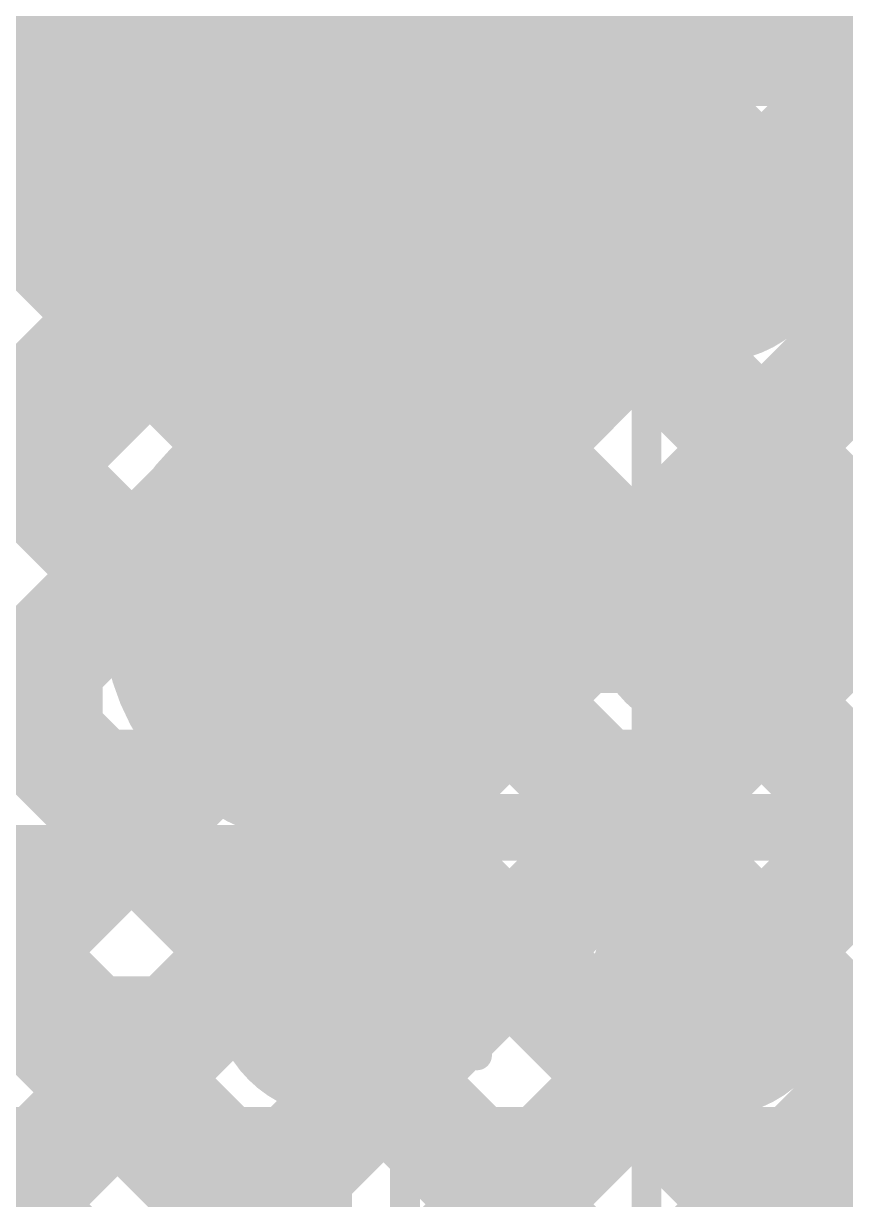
# Model space of a CAD drawing. Header units: millimetres. Extents: x 13 to 259, y -2 to 326.
# Drawn here: x 136.249 to 139.017, y 84.445 to 88.403 of the extents above; entities that cross this region are included whole.
import ezdxf

# ---------------------------------------------------------------- set-up
doc = ezdxf.new("R2010")
doc.units = ezdxf.units.MM
for name, color, linetype in [('BottomLayer', 5, 'Continuous'), ('ConnectLayer', 7, 'Continuous'), ('DrillDrawing', 1, 'Continuous'), ('Mechanical14', 56, 'Continuous'), ('Mechanical8', 56, 'Continuous'), ('MidLayer1', 16, 'Continuous'), ('MidLayer2', 76, 'Continuous'), ('MidLayer3', 90, 'Continuous'), ('MidLayer4', 156, 'Continuous'), ('MidLayer5', 130, 'Continuous'), ('MidLayer6', 216, 'Continuous'), ('MultiLayer', 9, 'Continuous'), ('TopLayer', 1, 'Continuous'), ('TopPaste', 8, 'Continuous'), ('TopSolder', 216, 'Continuous')]:
    doc.layers.add(name, color=color, linetype=linetype)

# ---------------------------------------------------------------- blocks, each defined once
blk = doc.blocks.new('SAMTEC_ASP_127797_01_185')
at = {"layer": 'Mechanical14', "const_width": 0.1}
for points in [[(14.2748, 3.2004), (13.6652, 3.2004)], [(14.2748, 3.0594), (14.2748, 3.2004)], [(15.5448, 3.2004), (14.9352, 3.2004)], [(14.9352, 3.0594), (14.9352, 3.2004)], [(15.5448, 3.0594), (15.5448, 3.2004)], [(16.8148, 3.2004), (16.2052, 3.2004)], [(16.2052, 3.0594), (16.2052, 3.2004)], [(16.8148, 3.0594), (16.8148, 3.2004)], [(18.0848, 3.2004), (17.4752, 3.2004)], [(17.4752, 3.0594), (17.4752, 3.2004)], [(14.3891, 3.0594), (14.2748, 3.0594)], [(14.3891, 2.7038), (14.3891, 3.0594)], [(14.9352, 3.0594), (14.8209, 3.0594)], [(14.8209, 2.7038), (14.8209, 3.0594)], [(15.6591, 3.0594), (15.5448, 3.0594)], [(15.6591, 2.7038), (15.6591, 3.0594)], [(16.2052, 3.0594), (16.0909, 3.0594)], [(16.0909, 2.7038), (16.0909, 3.0594)], [(16.9291, 3.0594), (16.8148, 3.0594)], [(16.9291, 2.7038), (16.9291, 3.0594)], [(17.4752, 3.0594), (17.3609, 3.0594)], [(17.3609, 2.7038), (17.3609, 3.0594)], [(14.3891, 2.9464), (13.5509, 2.9464)], [(15.6591, 2.9464), (14.8209, 2.9464)], [(16.9291, 2.9464), (16.0909, 2.9464)], [(18.1991, 2.9464), (17.3609, 2.9464)], [(14.8209, 2.7038), (14.3891, 2.7038)], [(16.0909, 2.7038), (15.6591, 2.7038)], [(17.3609, 2.7038), (16.9291, 2.7038)], [(14.8209, 2.3762), (14.3891, 2.3762)], [(14.3891, 2.0206), (14.3891, 2.3762)], [(14.8193, 2.0206), (14.8193, 2.3762)], [(16.0909, 2.3762), (15.6591, 2.3762)], [(15.6591, 2.0206), (15.6591, 2.3762)], [(16.0909, 2.0206), (16.0909, 2.3762)], [(17.3609, 2.3762), (16.9291, 2.3762)], [(16.9291, 2.0206), (16.9291, 2.3762)], [(17.3593, 2.0206), (17.3593, 2.3762)], [(14.3891, 2.1336), (13.5509, 2.1336)], [(15.6591, 2.1336), (14.8209, 2.1336)], [(16.9291, 2.1336), (16.0909, 2.1336)], [(18.1991, 2.1336), (17.3609, 2.1336)], [(14.3891, 2.0206), (14.2748, 2.0206)], [(14.2748, 1.8796), (14.2748, 2.0206)], [(14.9352, 2.0206), (14.8209, 2.0206)], [(14.9352, 1.8796), (14.9352, 2.0206)], [(15.6591, 2.0206), (15.5448, 2.0206)], [(15.5448, 1.8796), (15.5448, 2.0206)], [(16.2052, 2.0206), (16.0909, 2.0206)], [(16.2052, 1.8796), (16.2052, 2.0206)], [(16.9291, 2.0206), (16.8148, 2.0206)], [(16.8148, 1.8796), (16.8148, 2.0206)], [(17.4752, 2.0206), (17.3609, 2.0206)], [(17.4752, 1.8796), (17.4752, 2.0206)], [(14.2748, 1.8796), (13.6652, 1.8796)], [(15.5448, 1.8796), (14.9352, 1.8796)], [(16.8148, 1.8796), (16.2052, 1.8796)], [(18.0848, 1.8796), (17.4752, 1.8796)]]:
    blk.add_lwpolyline(points, dxfattribs=at)
at = {"layer": 'Mechanical14', "const_width": 0.05}
for points in [[(14.2498, 3.2004, 1), (14.2998, 3.2004, 1)], [(14.2498, 3.2004, 1), (14.2998, 3.2004, 1)], [(14.9102, 3.2004, 1), (14.9602, 3.2004, 1)], [(14.9102, 3.2004, 1), (14.9602, 3.2004, 1)], [(15.5198, 3.2004, 1), (15.5698, 3.2004, 1)], [(15.5198, 3.2004, 1), (15.5698, 3.2004, 1)], [(16.1802, 3.2004, 1), (16.2302, 3.2004, 1)], [(16.1802, 3.2004, 1), (16.2302, 3.2004, 1)], [(16.7898, 3.2004, 1), (16.8398, 3.2004, 1)], [(16.7898, 3.2004, 1), (16.8398, 3.2004, 1)], [(17.4502, 3.2004, 1), (17.5002, 3.2004, 1)], [(17.4502, 3.2004, 1), (17.5002, 3.2004, 1)], [(14.2498, 3.0594, 1), (14.2998, 3.0594, 1)], [(14.2498, 3.0594, 1), (14.2998, 3.0594, 1)], [(14.3641, 3.0594, 1), (14.4141, 3.0594, 1)], [(14.3641, 3.0594, 1), (14.4141, 3.0594, 1)], [(14.7959, 3.0594, 1), (14.8459, 3.0594, 1)], [(14.7959, 3.0594, 1), (14.8459, 3.0594, 1)], [(14.9102, 3.0594, 1), (14.9602, 3.0594, 1)], [(14.9102, 3.0594, 1), (14.9602, 3.0594, 1)], [(15.5198, 3.0594, 1), (15.5698, 3.0594, 1)], [(15.5198, 3.0594, 1), (15.5698, 3.0594, 1)], [(15.6341, 3.0594, 1), (15.6841, 3.0594, 1)], [(15.6341, 3.0594, 1), (15.6841, 3.0594, 1)], [(16.0659, 3.0594, 1), (16.1159, 3.0594, 1)], [(16.0659, 3.0594, 1), (16.1159, 3.0594, 1)], [(16.1802, 3.0594, 1), (16.2302, 3.0594, 1)], [(16.1802, 3.0594, 1), (16.2302, 3.0594, 1)], [(16.7898, 3.0594, 1), (16.8398, 3.0594, 1)], [(16.7898, 3.0594, 1), (16.8398, 3.0594, 1)], [(16.9041, 3.0594, 1), (16.9541, 3.0594, 1)], [(16.9041, 3.0594, 1), (16.9541, 3.0594, 1)], [(17.3359, 3.0594, 1), (17.3859, 3.0594, 1)], [(17.3359, 3.0594, 1), (17.3859, 3.0594, 1)], [(17.4502, 3.0594, 1), (17.5002, 3.0594, 1)], [(17.4502, 3.0594, 1), (17.5002, 3.0594, 1)], [(14.3641, 2.9464, 1), (14.4141, 2.9464, 1)], [(14.7959, 2.9464, 1), (14.8459, 2.9464, 1)], [(15.6341, 2.9464, 1), (15.6841, 2.9464, 1)], [(16.0659, 2.9464, 1), (16.1159, 2.9464, 1)], [(16.9041, 2.9464, 1), (16.9541, 2.9464, 1)], [(17.3359, 2.9464, 1), (17.3859, 2.9464, 1)], [(14.3641, 2.7038, 1), (14.4141, 2.7038, 1)], [(14.3641, 2.7038, 1), (14.4141, 2.7038, 1)], [(14.7959, 2.7038, 1), (14.8459, 2.7038, 1)], [(14.7959, 2.7038, 1), (14.8459, 2.7038, 1)], [(15.6341, 2.7038, 1), (15.6841, 2.7038, 1)], [(15.6341, 2.7038, 1), (15.6841, 2.7038, 1)], [(16.0659, 2.7038, 1), (16.1159, 2.7038, 1)], [(16.0659, 2.7038, 1), (16.1159, 2.7038, 1)], [(16.9041, 2.7038, 1), (16.9541, 2.7038, 1)], [(16.9041, 2.7038, 1), (16.9541, 2.7038, 1)], [(17.3359, 2.7038, 1), (17.3859, 2.7038, 1)], [(17.3359, 2.7038, 1), (17.3859, 2.7038, 1)], [(14.3641, 2.3762, 1), (14.4141, 2.3762, 1)], [(14.3641, 2.3762, 1), (14.4141, 2.3762, 1)], [(14.7943, 2.3762, 1), (14.8443, 2.3762, 1)], [(14.7959, 2.3762, 1), (14.8459, 2.3762, 1)], [(15.6341, 2.3762, 1), (15.6841, 2.3762, 1)], [(15.6341, 2.3762, 1), (15.6841, 2.3762, 1)], [(16.0659, 2.3762, 1), (16.1159, 2.3762, 1)], [(16.0659, 2.3762, 1), (16.1159, 2.3762, 1)], [(16.9041, 2.3762, 1), (16.9541, 2.3762, 1)], [(16.9041, 2.3762, 1), (16.9541, 2.3762, 1)], [(17.3343, 2.3762, 1), (17.3843, 2.3762, 1)], [(17.3359, 2.3762, 1), (17.3859, 2.3762, 1)], [(14.3641, 2.1336, 1), (14.4141, 2.1336, 1)], [(14.7959, 2.1336, 1), (14.8459, 2.1336, 1)], [(15.6341, 2.1336, 1), (15.6841, 2.1336, 1)], [(16.0659, 2.1336, 1), (16.1159, 2.1336, 1)], [(16.9041, 2.1336, 1), (16.9541, 2.1336, 1)], [(17.3359, 2.1336, 1), (17.3859, 2.1336, 1)], [(14.2498, 2.0206, 1), (14.2998, 2.0206, 1)], [(14.2498, 2.0206, 1), (14.2998, 2.0206, 1)], [(14.3641, 2.0206, 1), (14.4141, 2.0206, 1)], [(14.3641, 2.0206, 1), (14.4141, 2.0206, 1)], [(14.7943, 2.0206, 1), (14.8443, 2.0206, 1)], [(14.7959, 2.0206, 1), (14.8459, 2.0206, 1)], [(14.9102, 2.0206, 1), (14.9602, 2.0206, 1)], [(14.9102, 2.0206, 1), (14.9602, 2.0206, 1)], [(15.5198, 2.0206, 1), (15.5698, 2.0206, 1)], [(15.5198, 2.0206, 1), (15.5698, 2.0206, 1)], [(15.6341, 2.0206, 1), (15.6841, 2.0206, 1)], [(15.6341, 2.0206, 1), (15.6841, 2.0206, 1)], [(16.0659, 2.0206, 1), (16.1159, 2.0206, 1)], [(16.0659, 2.0206, 1), (16.1159, 2.0206, 1)], [(16.1802, 2.0206, 1), (16.2302, 2.0206, 1)], [(16.1802, 2.0206, 1), (16.2302, 2.0206, 1)], [(16.7898, 2.0206, 1), (16.8398, 2.0206, 1)], [(16.7898, 2.0206, 1), (16.8398, 2.0206, 1)], [(16.9041, 2.0206, 1), (16.9541, 2.0206, 1)], [(16.9041, 2.0206, 1), (16.9541, 2.0206, 1)], [(17.3343, 2.0206, 1), (17.3843, 2.0206, 1)], [(17.3359, 2.0206, 1), (17.3859, 2.0206, 1)], [(17.4502, 2.0206, 1), (17.5002, 2.0206, 1)], [(17.4502, 2.0206, 1), (17.5002, 2.0206, 1)], [(14.2498, 1.8796, 1), (14.2998, 1.8796, 1)], [(14.2498, 1.8796, 1), (14.2998, 1.8796, 1)], [(14.9102, 1.8796, 1), (14.9602, 1.8796, 1)], [(14.9102, 1.8796, 1), (14.9602, 1.8796, 1)], [(15.5198, 1.8796, 1), (15.5698, 1.8796, 1)], [(15.5198, 1.8796, 1), (15.5698, 1.8796, 1)], [(16.1802, 1.8796, 1), (16.2302, 1.8796, 1)], [(16.1802, 1.8796, 1), (16.2302, 1.8796, 1)], [(16.7898, 1.8796, 1), (16.8398, 1.8796, 1)], [(16.7898, 1.8796, 1), (16.8398, 1.8796, 1)], [(17.4502, 1.8796, 1), (17.5002, 1.8796, 1)], [(17.4502, 1.8796, 1), (17.5002, 1.8796, 1)]]:
    blk.add_lwpolyline(points, format="xyb", close=True, dxfattribs=at)
at = {"layer": 'Mechanical8', "const_width": 0.1}
for points in [[(14.605, 3.175), (14.605, 4.175)], [(15.875, 3.175), (15.875, 4.175)], [(17.145, 3.175), (17.145, 4.175)], [(14.335, 3.175), (13.335, 3.175)], [(14.605, 3.175), (13.605, 3.175)], [(14.605, 2.175), (14.605, 3.175)], [(15.605, 3.175), (14.605, 3.175)], [(15.875, 3.175), (14.875, 3.175)], [(15.875, 2.175), (15.875, 3.175)], [(16.875, 3.175), (15.875, 3.175)], [(17.145, 3.175), (16.145, 3.175)], [(17.145, 2.175), (17.145, 3.175)], [(18.145, 3.175), (17.145, 3.175)], [(18.415, 3.175), (17.415, 3.175)], [(14.605, 1.905), (14.605, 2.905)], [(15.875, 1.905), (15.875, 2.905)], [(17.145, 1.905), (17.145, 2.905)], [(14.335, 1.905), (13.335, 1.905)], [(14.605, 1.905), (13.605, 1.905)], [(14.605, 0.905), (14.605, 1.905)], [(15.605, 1.905), (14.605, 1.905)], [(15.875, 1.905), (14.875, 1.905)], [(15.875, 0.905), (15.875, 1.905)], [(16.875, 1.905), (15.875, 1.905)], [(17.145, 1.905), (16.145, 1.905)], [(17.145, 0.905), (17.145, 1.905)], [(18.145, 1.905), (17.145, 1.905)], [(18.415, 1.905), (17.415, 1.905)]]:
    blk.add_lwpolyline(points, dxfattribs=at)
at = {"layer": 'Mechanical8', "const_width": 0.05}
for points in [[(14.31, 3.175, 1), (14.36, 3.175, 1)], [(14.58, 3.175, 1), (14.63, 3.175, 1)], [(14.58, 3.175, 1), (14.63, 3.175, 1)], [(14.58, 3.175, 1), (14.63, 3.175, 1)], [(14.58, 3.175, 1), (14.63, 3.175, 1)], [(14.85, 3.175, 1), (14.9, 3.175, 1)], [(15.58, 3.175, 1), (15.63, 3.175, 1)], [(15.85, 3.175, 1), (15.9, 3.175, 1)], [(15.85, 3.175, 1), (15.9, 3.175, 1)], [(15.85, 3.175, 1), (15.9, 3.175, 1)], [(15.85, 3.175, 1), (15.9, 3.175, 1)], [(16.12, 3.175, 1), (16.17, 3.175, 1)], [(16.85, 3.175, 1), (16.9, 3.175, 1)], [(17.12, 3.175, 1), (17.17, 3.175, 1)], [(17.12, 3.175, 1), (17.17, 3.175, 1)], [(17.12, 3.175, 1), (17.17, 3.175, 1)], [(17.12, 3.175, 1), (17.17, 3.175, 1)], [(17.39, 3.175, 1), (17.44, 3.175, 1)], [(14.58, 2.905, 1), (14.63, 2.905, 1)], [(15.85, 2.905, 1), (15.9, 2.905, 1)], [(17.12, 2.905, 1), (17.17, 2.905, 1)], [(14.58, 2.175, 1), (14.63, 2.175, 1)], [(15.85, 2.175, 1), (15.9, 2.175, 1)], [(17.12, 2.175, 1), (17.17, 2.175, 1)], [(14.31, 1.905, 1), (14.36, 1.905, 1)], [(14.58, 1.905, 1), (14.63, 1.905, 1)], [(14.58, 1.905, 1), (14.63, 1.905, 1)], [(14.58, 1.905, 1), (14.63, 1.905, 1)], [(14.58, 1.905, 1), (14.63, 1.905, 1)], [(14.85, 1.905, 1), (14.9, 1.905, 1)], [(15.58, 1.905, 1), (15.63, 1.905, 1)], [(15.85, 1.905, 1), (15.9, 1.905, 1)], [(15.85, 1.905, 1), (15.9, 1.905, 1)], [(15.85, 1.905, 1), (15.9, 1.905, 1)], [(15.85, 1.905, 1), (15.9, 1.905, 1)], [(16.12, 1.905, 1), (16.17, 1.905, 1)], [(16.85, 1.905, 1), (16.9, 1.905, 1)], [(17.12, 1.905, 1), (17.17, 1.905, 1)], [(17.12, 1.905, 1), (17.17, 1.905, 1)], [(17.12, 1.905, 1), (17.17, 1.905, 1)], [(17.12, 1.905, 1), (17.17, 1.905, 1)], [(17.39, 1.905, 1), (17.44, 1.905, 1)], [(14.58, 0.905, 1), (14.63, 0.905, 1)], [(15.85, 0.905, 1), (15.9, 0.905, 1)], [(17.12, 0.905, 1), (17.17, 0.905, 1)]]:
    blk.add_lwpolyline(points, format="xyb", close=True, dxfattribs=at)
at = {"layer": 'TopLayer', "const_width": 0.32}
for points in [[(14.445, 3.175, 1), (14.765, 3.175, 1)], [(15.715, 3.175, 1), (16.035, 3.175, 1)], [(16.985, 3.175, 1), (17.305, 3.175, 1)], [(14.445, 1.905, 1), (14.765, 1.905, 1)], [(15.715, 1.905, 1), (16.035, 1.905, 1)], [(16.985, 1.905, 1), (17.305, 1.905, 1)]]:
    blk.add_lwpolyline(points, format="xyb", close=True, dxfattribs=at)
at = {"layer": 'TopPaste', "const_width": 0.32}
for points in [[(14.445, 3.175, 1), (14.765, 3.175, 1)], [(15.715, 3.175, 1), (16.035, 3.175, 1)], [(16.985, 3.175, 1), (17.305, 3.175, 1)], [(14.445, 1.905, 1), (14.765, 1.905, 1)], [(15.715, 1.905, 1), (16.035, 1.905, 1)], [(16.985, 1.905, 1), (17.305, 1.905, 1)]]:
    blk.add_lwpolyline(points, format="xyb", close=True, dxfattribs=at)
at = {"layer": 'TopSolder', "const_width": 0.4216}
for points in [[(14.3942, 3.175, 1), (14.8158, 3.175, 1)], [(15.6642, 3.175, 1), (16.0858, 3.175, 1)], [(16.9342, 3.175, 1), (17.3558, 3.175, 1)], [(14.3942, 1.905, 1), (14.8158, 1.905, 1)], [(15.6642, 1.905, 1), (16.0858, 1.905, 1)], [(16.9342, 1.905, 1), (17.3558, 1.905, 1)]]:
    blk.add_lwpolyline(points, format="xyb", close=True, dxfattribs=at)

msp = doc.modelspace()

# ---------------------------------------------------------------- linework, layer by layer
at = {"layer": 'BottomLayer', "const_width": 0.25}
for points in [[(137.1801, 87.6857, 1), (137.43, 87.6857, 1)], [(138.4501, 87.6857, 1), (138.7, 87.6857, 1)], [(137.1801, 86.4157, 1), (137.43, 86.4157, 1)], [(138.4501, 86.4157, 1), (138.7, 86.4157, 1)], [(137.1801, 85.1457, 1), (137.43, 85.1457, 1)]]:
    msp.add_lwpolyline(points, format="xyb", close=True, dxfattribs=at)
at = {"layer": 'ConnectLayer', "const_width": 0.4}
for points in [[(121.6384, 102.3726), (137.059, 86.952)], [(121.6384, 102.3726), (137.059, 86.952)], [(137.7333, 86.8216), (143.683, 92.7713)], [(137.7333, 86.8216), (143.683, 92.7713)], [(137.7333, 86.8216), (143.683, 92.7713)], [(134.033, 92.5235), (143.5987, 82.9578)], [(134.033, 92.5235), (143.5987, 82.9578)], [(134.033, 92.5235), (140.985, 85.5715)], [(121.3698, 69.6096), (143.6009, 91.8407)], [(121.3698, 69.6096), (143.6009, 91.8407)], [(129.7822, 78.022), (143.6009, 91.8407)], [(132.2998, 91.7111), (137.059, 86.952)], [(134.0668, 91.6412), (137.4506, 88.2575)], [(134.0668, 91.6412), (137.4506, 88.2575)], [(134.0668, 91.6412), (137.4506, 88.2575)], [(133.8414, 91.0181), (136.8274, 88.0321)], [(133.8414, 91.0181), (136.8274, 88.0321)], [(133.8414, 91.0181), (136.8274, 88.0321)], [(133.1602, 80.5515), (143.6087, 91)], [(133.1602, 80.5515), (143.6087, 91)], [(133.1602, 80.5515), (143.6087, 91)], [(133.926, 80.4687), (143.8676, 90.4104)], [(133.926, 80.4687), (143.8676, 90.4104)], [(133.926, 80.4687), (143.8676, 90.4104)], [(133.9205, 85.5545), (138.1663, 89.8002)], [(133.9205, 85.5545), (138.1663, 89.8002)], [(133.9205, 85.5545), (138.1663, 89.8002)], [(133.1121, 85.5945), (137.1691, 89.6516)], [(133.1121, 85.5945), (137.1691, 89.6516)], [(133.1121, 85.5945), (137.1691, 89.6516)], [(133.6661, 79.3604), (143.6826, 89.3768)], [(133.6661, 79.3604), (143.6826, 89.3768)], [(133.6661, 79.3604), (143.6826, 89.3768)], [(134.0687, 89.0938), (136.7159, 86.4466)], [(134.0687, 89.0938), (136.7159, 86.4466)], [(134.0687, 89.0938), (136.7159, 86.4466)], [(137.4675, 88.2529), (138.0079, 88.7933)], [(137.4675, 88.2529), (138.0079, 88.7933)], [(137.4675, 88.2529), (138.0079, 88.7933)], [(133.8382, 88.4758), (141.3336, 80.9803)], [(133.8382, 88.4758), (141.3336, 80.9803)], [(133.8382, 88.4758), (140.985, 81.3289)], [(138.9246, 88.4805), (145.3101, 82.095)], [(138.9246, 88.4805), (145.3101, 82.095)], [(138.9246, 88.4805), (141.0184, 86.3867)], [(137.8802, 87.8171), (138.4437, 88.3805)], [(137.8802, 87.8171), (138.4437, 88.3805)], [(137.8802, 87.8171), (138.4437, 88.3805)], [(133.9205, 85.5545), (136.2261, 87.86)], [(134.0587, 87.86), (136.7414, 87.86)], [(134.4539, 87.86), (138.4882, 83.8257)], [(135.3024, 87.86), (136.7159, 86.4466)], [(135.5859, 83.8257), (139.6202, 87.86)], [(136.151, 87.86), (137.059, 86.952)], [(136.4344, 83.8257), (140.4687, 87.86)], [(137.283, 83.8257), (141.3173, 87.86)], [(137.7333, 86.8216), (138.7717, 87.86)], [(137.8687, 87.86), (141.6108, 87.86)], [(138.6966, 87.86), (140.6302, 85.9264)], [(137.8768, 87.8312), (143.2041, 82.504)], [(137.8768, 87.8312), (143.2041, 82.504)], [(137.8768, 87.8312), (140.985, 84.723)], [(137.8768, 87.8312), (140.2059, 85.5022)], [(133.6575, 84.4429), (136.7379, 87.5233)], [(133.6575, 84.4429), (136.7379, 87.5233)], [(133.6575, 84.4429), (136.7379, 87.5233)], [(133.6575, 84.4429), (136.7379, 87.5233)], [(134.0295, 87.4359), (140.6291, 80.8363)], [(134.0295, 87.4359), (140.6291, 80.8363)], [(134.0295, 87.4359), (140.6291, 80.8363)], [(134.0295, 87.4359), (137.6397, 83.8257)], [(137.6514, 87.2081), (142.2276, 82.6319)], [(137.6514, 87.2081), (142.2276, 82.6319)], [(137.6514, 87.2081), (140.985, 83.8745)], [(137.6514, 87.2081), (139.7816, 85.0779)], [(133.5206, 87.0963), (144.7916, 75.8253)], [(133.5206, 87.0963), (144.7916, 75.8253)], [(133.5206, 87.0963), (140.9891, 79.6278)], [(133.5206, 87.0963), (136.7912, 83.8257)], [(136.9502, 86.8871), (137.1737, 87.1105)], [(136.9502, 86.8871), (137.1737, 87.1105)], [(136.9502, 86.8871), (137.1737, 87.1105)], [(136.9502, 86.8871), (137.1737, 87.1105)], [(134.0702, 84.0071), (136.8337, 86.7705)], [(134.0702, 84.0071), (136.8337, 86.7705)], [(134.0702, 84.0071), (136.8337, 86.7705)], [(134.0702, 84.0071), (136.8337, 86.7705)], [(138.1315, 83.8257), (140.9224, 86.6166)], [(138.5295, 83.8257), (140.9224, 86.2187)], [(137.8413, 86.1697), (141.7676, 82.2434)], [(137.8413, 86.1697), (141.7676, 82.2434)], [(137.8413, 86.1697), (140.985, 83.0259)], [(137.8413, 86.1697), (139.3574, 84.6536)], [(132.6533, 81.7416), (136.8992, 85.9875)], [(132.6533, 81.7416), (136.8992, 85.9875)], [(132.6533, 81.7416), (136.8992, 85.9875)], [(134.7374, 83.8257), (136.8992, 85.9875)], [(137.3359, 85.8265), (145.499, 77.6634)], [(137.3359, 85.8265), (145.499, 77.6634)], [(137.3359, 85.8265), (140.985, 82.1774)], [(137.3359, 85.8265), (138.9331, 84.2294)]]:
    msp.add_lwpolyline(points, dxfattribs=at)
at = {"layer": 'ConnectLayer'}
for points, const_width in [([(139.165, 88.9557, 1), (137.9851, 88.9557, 1)], 0.4), ([(139.165, 88.9557, 1), (137.9851, 88.9557, 1)], 0.4), ([(139.165, 88.9557, 1), (137.9851, 88.9557, 1)], 0.4), ([(138.8246, 88.4805, 1), (139.0246, 88.4805, 1)], 0.2), ([(138.8246, 88.4805, 1), (139.0246, 88.4805, 1)], 0.2), ([(138.8246, 88.4805, 1), (139.0246, 88.4805, 1)], 0.2), ([(138.3437, 88.3805, 1), (138.5437, 88.3805, 1)], 0.2), ([(138.3437, 88.3805, 1), (138.5437, 88.3805, 1)], 0.2), ([(138.3437, 88.3805, 1), (138.5437, 88.3805, 1)], 0.2), ([(137.895, 87.6857, 1), (136.7151, 87.6857, 1)], 0.4), ([(137.895, 87.6857, 1), (136.7151, 87.6857, 1)], 0.4), ([(137.895, 87.6857, 1), (136.7151, 87.6857, 1)], 0.4), ([(137.3506, 88.2575, 1), (137.5506, 88.2575, 1)], 0.2), ([(137.3506, 88.2575, 1), (137.5506, 88.2575, 1)], 0.2), ([(137.3506, 88.2575, 1), (137.5506, 88.2575, 1)], 0.2), ([(137.3675, 88.2529, 1), (137.5675, 88.2529, 1)], 0.2), ([(137.3675, 88.2529, 1), (137.5675, 88.2529, 1)], 0.2), ([(137.3675, 88.2529, 1), (137.5675, 88.2529, 1)], 0.2), ([(136.7274, 88.0321, 1), (136.9274, 88.0321, 1)], 0.2), ([(136.7274, 88.0321, 1), (136.9274, 88.0321, 1)], 0.2), ([(136.7274, 88.0321, 1), (136.9274, 88.0321, 1)], 0.2), ([(136.051, 87.86, 1), (136.251, 87.86, 1)], 0.2), ([(136.1261, 87.86, 1), (136.3261, 87.86, 1)], 0.2), ([(136.6414, 87.86, 1), (136.8414, 87.86, 1)], 0.2), ([(136.6414, 87.86, 1), (136.8414, 87.86, 1)], 0.2), ([(137.7687, 87.86, 1), (137.9687, 87.86, 1)], 0.2), ([(137.7687, 87.86, 1), (137.9687, 87.86, 1)], 0.2), ([(138.5966, 87.86, 1), (138.7966, 87.86, 1)], 0.2), ([(138.6717, 87.86, 1), (138.8717, 87.86, 1)], 0.2), ([(137.7768, 87.8312, 1), (137.9768, 87.8312, 1)], 0.2), ([(137.7768, 87.8312, 1), (137.9768, 87.8312, 1)], 0.2), ([(137.7768, 87.8312, 1), (137.9768, 87.8312, 1)], 0.2), ([(137.7768, 87.8312, 1), (137.9768, 87.8312, 1)], 0.2), ([(137.7802, 87.8171, 1), (137.9802, 87.8171, 1)], 0.2), ([(137.7802, 87.8171, 1), (137.9802, 87.8171, 1)], 0.2), ([(137.7802, 87.8171, 1), (137.9802, 87.8171, 1)], 0.2), ([(136.6151, 87.6857, 1), (136.8151, 87.6857, 1)], 0.2), ([(136.6151, 87.6857, 1), (136.8151, 87.6857, 1)], 0.2), ([(136.6151, 87.6857, 1), (136.8151, 87.6857, 1)], 0.2), ([(137.795, 87.6857, 1), (137.995, 87.6857, 1)], 0.2), ([(137.795, 87.6857, 1), (137.995, 87.6857, 1)], 0.2), ([(137.795, 87.6857, 1), (137.995, 87.6857, 1)], 0.2), ([(137.795, 87.6857, 1), (137.995, 87.6857, 1)], 0.2), ([(137.795, 87.6857, 1), (137.995, 87.6857, 1)], 0.2), ([(136.6379, 87.5233, 1), (136.8379, 87.5233, 1)], 0.2), ([(136.6379, 87.5233, 1), (136.8379, 87.5233, 1)], 0.2), ([(136.6379, 87.5233, 1), (136.8379, 87.5233, 1)], 0.2), ([(136.6379, 87.5233, 1), (136.8379, 87.5233, 1)], 0.2), ([(137.5514, 87.2081, 1), (137.7514, 87.2081, 1)], 0.2), ([(137.5514, 87.2081, 1), (137.7514, 87.2081, 1)], 0.2), ([(137.5514, 87.2081, 1), (137.7514, 87.2081, 1)], 0.2), ([(137.5514, 87.2081, 1), (137.7514, 87.2081, 1)], 0.2), ([(137.0737, 87.1105, 1), (137.2737, 87.1105, 1)], 0.2), ([(137.0737, 87.1105, 1), (137.2737, 87.1105, 1)], 0.2), ([(137.0737, 87.1105, 1), (137.2737, 87.1105, 1)], 0.2), ([(137.0737, 87.1105, 1), (137.2737, 87.1105, 1)], 0.2), ([(137.895, 86.4157, 1), (136.7151, 86.4157, 1)], 0.4), ([(137.895, 86.4157, 1), (136.7151, 86.4157, 1)], 0.4), ([(137.895, 86.4157, 1), (136.7151, 86.4157, 1)], 0.4), ([(137.895, 86.4157, 1), (136.7151, 86.4157, 1)], 0.4), ([(136.959, 86.952, 1), (137.159, 86.952, 1)], 0.2), ([(136.959, 86.952, 1), (137.159, 86.952, 1)], 0.2), ([(136.959, 86.952, 1), (137.159, 86.952, 1)], 0.2), ([(136.959, 86.952, 1), (137.159, 86.952, 1)], 0.2), ([(136.8502, 86.8871, 1), (137.0502, 86.8871, 1)], 0.2), ([(136.8502, 86.8871, 1), (137.0502, 86.8871, 1)], 0.2), ([(136.8502, 86.8871, 1), (137.0502, 86.8871, 1)], 0.2), ([(136.8502, 86.8871, 1), (137.0502, 86.8871, 1)], 0.2), ([(137.6333, 86.8216, 1), (137.8333, 86.8216, 1)], 0.2), ([(137.6333, 86.8216, 1), (137.8333, 86.8216, 1)], 0.2), ([(137.6333, 86.8216, 1), (137.8333, 86.8216, 1)], 0.2), ([(137.6333, 86.8216, 1), (137.8333, 86.8216, 1)], 0.2), ([(136.7337, 86.7705, 1), (136.9337, 86.7705, 1)], 0.2), ([(136.7337, 86.7705, 1), (136.9337, 86.7705, 1)], 0.2), ([(136.7337, 86.7705, 1), (136.9337, 86.7705, 1)], 0.2), ([(136.7337, 86.7705, 1), (136.9337, 86.7705, 1)], 0.2), ([(136.6159, 86.4466, 1), (136.8159, 86.4466, 1)], 0.2), ([(136.6159, 86.4466, 1), (136.8159, 86.4466, 1)], 0.2), ([(136.6159, 86.4466, 1), (136.8159, 86.4466, 1)], 0.2), ([(136.6159, 86.4466, 1), (136.8159, 86.4466, 1)], 0.2), ([(136.6151, 86.4157, 1), (136.8151, 86.4157, 1)], 0.2), ([(136.6151, 86.4157, 1), (136.8151, 86.4157, 1)], 0.2), ([(136.6151, 86.4157, 1), (136.8151, 86.4157, 1)], 0.2), ([(136.6151, 86.4157, 1), (136.8151, 86.4157, 1)], 0.2), ([(137.795, 86.4157, 1), (137.995, 86.4157, 1)], 0.2), ([(137.795, 86.4157, 1), (137.995, 86.4157, 1)], 0.2), ([(137.795, 86.4157, 1), (137.995, 86.4157, 1)], 0.2), ([(137.795, 86.4157, 1), (137.995, 86.4157, 1)], 0.2), ([(137.7413, 86.1697, 1), (137.9413, 86.1697, 1)], 0.2), ([(137.7413, 86.1697, 1), (137.9413, 86.1697, 1)], 0.2), ([(137.7413, 86.1697, 1), (137.9413, 86.1697, 1)], 0.2), ([(137.7413, 86.1697, 1), (137.9413, 86.1697, 1)], 0.2), ([(136.7992, 85.9875, 1), (136.9992, 85.9875, 1)], 0.2), ([(136.7992, 85.9875, 1), (136.9992, 85.9875, 1)], 0.2), ([(136.7992, 85.9875, 1), (136.9992, 85.9875, 1)], 0.2), ([(136.7992, 85.9875, 1), (136.9992, 85.9875, 1)], 0.2), ([(137.2359, 85.8265, 1), (137.4359, 85.8265, 1)], 0.2), ([(137.2359, 85.8265, 1), (137.4359, 85.8265, 1)], 0.2), ([(137.2359, 85.8265, 1), (137.4359, 85.8265, 1)], 0.2), ([(137.2359, 85.8265, 1), (137.4359, 85.8265, 1)], 0.2)]:
    msp.add_lwpolyline(points, format="xyb", close=True, dxfattribs=dict(at, const_width=const_width))
at = {"layer": 'ConnectLayer', "const_width": 0.4}
for points in [[(137.895, 87.6857, -1.16243), (136.7414, 87.86)], [(137.8687, 87.86, -0.075115), (137.895, 87.6857)]]:
    msp.add_lwpolyline(points, format="xyb", dxfattribs=at)
at = {"layer": 'DrillDrawing', "const_width": 0.0508}
for points in [[(137.178, 87.8127), (137.178, 87.9397)], [(137.178, 87.9397), (137.432, 87.9397)], [(137.432, 87.8127), (137.432, 87.9397)], [(138.448, 87.8127), (138.448, 87.9397)], [(138.448, 87.9397), (138.702, 87.9397)], [(138.702, 87.8127), (138.702, 87.9397)], [(137.051, 87.5587), (137.051, 87.8127)], [(137.051, 87.8127), (137.178, 87.8127)], [(137.432, 87.8127), (137.559, 87.8127)], [(137.559, 87.5587), (137.559, 87.8127)], [(138.321, 87.5587), (138.321, 87.8127)], [(138.321, 87.8127), (138.448, 87.8127)], [(138.702, 87.8127), (138.829, 87.8127)], [(138.829, 87.5587), (138.829, 87.8127)], [(137.051, 87.5587), (137.178, 87.5587)], [(137.178, 87.4317), (137.178, 87.5587)], [(137.432, 87.5587), (137.559, 87.5587)], [(137.432, 87.4317), (137.432, 87.5587)], [(138.321, 87.5587), (138.448, 87.5587)], [(138.448, 87.4317), (138.448, 87.5587)], [(138.702, 87.5587), (138.829, 87.5587)], [(138.702, 87.4317), (138.702, 87.5587)], [(137.178, 87.4317), (137.432, 87.4317)], [(138.448, 87.4317), (138.702, 87.4317)], [(137.178, 86.5427), (137.178, 86.6697)], [(137.178, 86.6697), (137.432, 86.6697)], [(137.432, 86.5427), (137.432, 86.6697)], [(138.448, 86.5427), (138.448, 86.6697)], [(138.448, 86.6697), (138.702, 86.6697)], [(138.702, 86.5427), (138.702, 86.6697)], [(137.051, 86.2887), (137.051, 86.5427)], [(137.051, 86.5427), (137.178, 86.5427)], [(137.432, 86.5427), (137.559, 86.5427)], [(137.559, 86.2887), (137.559, 86.5427)], [(138.321, 86.2887), (138.321, 86.5427)], [(138.321, 86.5427), (138.448, 86.5427)], [(138.702, 86.5427), (138.829, 86.5427)], [(138.829, 86.2887), (138.829, 86.5427)], [(137.051, 86.2887), (137.178, 86.2887)], [(137.178, 86.1617), (137.178, 86.2887)], [(137.432, 86.2887), (137.559, 86.2887)], [(137.432, 86.1617), (137.432, 86.2887)], [(138.321, 86.2887), (138.448, 86.2887)], [(138.448, 86.1617), (138.448, 86.2887)], [(138.702, 86.2887), (138.829, 86.2887)], [(138.702, 86.1617), (138.702, 86.2887)], [(137.178, 86.1617), (137.432, 86.1617)], [(138.448, 86.1617), (138.702, 86.1617)], [(137.178, 85.2727), (137.178, 85.3997)], [(137.178, 85.3997), (137.432, 85.3997)], [(137.432, 85.2727), (137.432, 85.3997)], [(137.051, 85.0187), (137.051, 85.2727)], [(137.051, 85.2727), (137.178, 85.2727)], [(137.432, 85.2727), (137.559, 85.2727)], [(137.559, 85.0187), (137.559, 85.2727)], [(137.051, 85.0187), (137.178, 85.0187)], [(137.178, 84.8917), (137.178, 85.0187)], [(137.432, 85.0187), (137.559, 85.0187)], [(137.432, 84.8917), (137.432, 85.0187)], [(137.178, 84.8917), (137.432, 84.8917)]]:
    msp.add_lwpolyline(points, dxfattribs=at)
at = {"layer": 'DrillDrawing', "const_width": 0.0254}
for points in [[(137.1653, 87.9397, 1), (137.1907, 87.9397, 1)], [(137.1653, 87.9397, 1), (137.1907, 87.9397, 1)], [(137.4193, 87.9397, 1), (137.4447, 87.9397, 1)], [(137.4193, 87.9397, 1), (137.4447, 87.9397, 1)], [(138.4353, 87.9397, 1), (138.4607, 87.9397, 1)], [(138.4353, 87.9397, 1), (138.4607, 87.9397, 1)], [(138.6893, 87.9397, 1), (138.7147, 87.9397, 1)], [(138.6893, 87.9397, 1), (138.7147, 87.9397, 1)], [(137.0383, 87.8127, 1), (137.0637, 87.8127, 1)], [(137.0383, 87.8127, 1), (137.0637, 87.8127, 1)], [(137.1653, 87.8127, 1), (137.1907, 87.8127, 1)], [(137.1653, 87.8127, 1), (137.1907, 87.8127, 1)], [(137.4193, 87.8127, 1), (137.4447, 87.8127, 1)], [(137.4193, 87.8127, 1), (137.4447, 87.8127, 1)], [(137.5463, 87.8127, 1), (137.5717, 87.8127, 1)], [(137.5463, 87.8127, 1), (137.5717, 87.8127, 1)], [(138.3083, 87.8127, 1), (138.3337, 87.8127, 1)], [(138.3083, 87.8127, 1), (138.3337, 87.8127, 1)], [(138.4353, 87.8127, 1), (138.4607, 87.8127, 1)], [(138.4353, 87.8127, 1), (138.4607, 87.8127, 1)], [(138.6893, 87.8127, 1), (138.7147, 87.8127, 1)], [(138.6893, 87.8127, 1), (138.7147, 87.8127, 1)], [(138.8163, 87.8127, 1), (138.8417, 87.8127, 1)], [(138.8163, 87.8127, 1), (138.8417, 87.8127, 1)], [(137.0383, 87.5587, 1), (137.0637, 87.5587, 1)], [(137.0383, 87.5587, 1), (137.0637, 87.5587, 1)], [(137.1653, 87.5587, 1), (137.1907, 87.5587, 1)], [(137.1653, 87.5587, 1), (137.1907, 87.5587, 1)], [(137.4193, 87.5587, 1), (137.4447, 87.5587, 1)], [(137.4193, 87.5587, 1), (137.4447, 87.5587, 1)], [(137.5463, 87.5587, 1), (137.5717, 87.5587, 1)], [(137.5463, 87.5587, 1), (137.5717, 87.5587, 1)], [(138.3083, 87.5587, 1), (138.3337, 87.5587, 1)], [(138.3083, 87.5587, 1), (138.3337, 87.5587, 1)], [(138.4353, 87.5587, 1), (138.4607, 87.5587, 1)], [(138.4353, 87.5587, 1), (138.4607, 87.5587, 1)], [(138.6893, 87.5587, 1), (138.7147, 87.5587, 1)], [(138.6893, 87.5587, 1), (138.7147, 87.5587, 1)], [(138.8163, 87.5587, 1), (138.8417, 87.5587, 1)], [(138.8163, 87.5587, 1), (138.8417, 87.5587, 1)], [(137.1653, 87.4317, 1), (137.1907, 87.4317, 1)], [(137.1653, 87.4317, 1), (137.1907, 87.4317, 1)], [(137.4193, 87.4317, 1), (137.4447, 87.4317, 1)], [(137.4193, 87.4317, 1), (137.4447, 87.4317, 1)], [(138.4353, 87.4317, 1), (138.4607, 87.4317, 1)], [(138.4353, 87.4317, 1), (138.4607, 87.4317, 1)], [(138.6893, 87.4317, 1), (138.7147, 87.4317, 1)], [(138.6893, 87.4317, 1), (138.7147, 87.4317, 1)], [(137.1653, 86.6697, 1), (137.1907, 86.6697, 1)], [(137.1653, 86.6697, 1), (137.1907, 86.6697, 1)], [(137.4193, 86.6697, 1), (137.4447, 86.6697, 1)], [(137.4193, 86.6697, 1), (137.4447, 86.6697, 1)], [(138.4353, 86.6697, 1), (138.4607, 86.6697, 1)], [(138.4353, 86.6697, 1), (138.4607, 86.6697, 1)], [(138.6893, 86.6697, 1), (138.7147, 86.6697, 1)], [(138.6893, 86.6697, 1), (138.7147, 86.6697, 1)], [(137.0383, 86.5427, 1), (137.0637, 86.5427, 1)], [(137.0383, 86.5427, 1), (137.0637, 86.5427, 1)], [(137.1653, 86.5427, 1), (137.1907, 86.5427, 1)], [(137.1653, 86.5427, 1), (137.1907, 86.5427, 1)], [(137.4193, 86.5427, 1), (137.4447, 86.5427, 1)], [(137.4193, 86.5427, 1), (137.4447, 86.5427, 1)], [(137.5463, 86.5427, 1), (137.5717, 86.5427, 1)], [(137.5463, 86.5427, 1), (137.5717, 86.5427, 1)], [(138.3083, 86.5427, 1), (138.3337, 86.5427, 1)], [(138.3083, 86.5427, 1), (138.3337, 86.5427, 1)], [(138.4353, 86.5427, 1), (138.4607, 86.5427, 1)], [(138.4353, 86.5427, 1), (138.4607, 86.5427, 1)], [(138.6893, 86.5427, 1), (138.7147, 86.5427, 1)], [(138.6893, 86.5427, 1), (138.7147, 86.5427, 1)], [(138.8163, 86.5427, 1), (138.8417, 86.5427, 1)], [(138.8163, 86.5427, 1), (138.8417, 86.5427, 1)], [(137.0383, 86.2887, 1), (137.0637, 86.2887, 1)], [(137.0383, 86.2887, 1), (137.0637, 86.2887, 1)], [(137.1653, 86.2887, 1), (137.1907, 86.2887, 1)], [(137.1653, 86.2887, 1), (137.1907, 86.2887, 1)], [(137.4193, 86.2887, 1), (137.4447, 86.2887, 1)], [(137.4193, 86.2887, 1), (137.4447, 86.2887, 1)], [(137.5463, 86.2887, 1), (137.5717, 86.2887, 1)], [(137.5463, 86.2887, 1), (137.5717, 86.2887, 1)], [(138.3083, 86.2887, 1), (138.3337, 86.2887, 1)], [(138.3083, 86.2887, 1), (138.3337, 86.2887, 1)], [(138.4353, 86.2887, 1), (138.4607, 86.2887, 1)], [(138.4353, 86.2887, 1), (138.4607, 86.2887, 1)], [(138.6893, 86.2887, 1), (138.7147, 86.2887, 1)], [(138.6893, 86.2887, 1), (138.7147, 86.2887, 1)], [(138.8163, 86.2887, 1), (138.8417, 86.2887, 1)], [(138.8163, 86.2887, 1), (138.8417, 86.2887, 1)], [(137.1653, 86.1617, 1), (137.1907, 86.1617, 1)], [(137.1653, 86.1617, 1), (137.1907, 86.1617, 1)], [(137.4193, 86.1617, 1), (137.4447, 86.1617, 1)], [(137.4193, 86.1617, 1), (137.4447, 86.1617, 1)], [(138.4353, 86.1617, 1), (138.4607, 86.1617, 1)], [(138.4353, 86.1617, 1), (138.4607, 86.1617, 1)], [(138.6893, 86.1617, 1), (138.7147, 86.1617, 1)], [(138.6893, 86.1617, 1), (138.7147, 86.1617, 1)], [(137.1653, 85.3997, 1), (137.1907, 85.3997, 1)], [(137.1653, 85.3997, 1), (137.1907, 85.3997, 1)], [(137.4193, 85.3997, 1), (137.4447, 85.3997, 1)], [(137.4193, 85.3997, 1), (137.4447, 85.3997, 1)], [(137.0383, 85.2727, 1), (137.0637, 85.2727, 1)], [(137.0383, 85.2727, 1), (137.0637, 85.2727, 1)], [(137.1653, 85.2727, 1), (137.1907, 85.2727, 1)], [(137.1653, 85.2727, 1), (137.1907, 85.2727, 1)], [(137.4193, 85.2727, 1), (137.4447, 85.2727, 1)], [(137.4193, 85.2727, 1), (137.4447, 85.2727, 1)], [(137.5463, 85.2727, 1), (137.5717, 85.2727, 1)], [(137.5463, 85.2727, 1), (137.5717, 85.2727, 1)], [(137.0383, 85.0187, 1), (137.0637, 85.0187, 1)], [(137.0383, 85.0187, 1), (137.0637, 85.0187, 1)], [(137.1653, 85.0187, 1), (137.1907, 85.0187, 1)], [(137.1653, 85.0187, 1), (137.1907, 85.0187, 1)], [(137.4193, 85.0187, 1), (137.4447, 85.0187, 1)], [(137.4193, 85.0187, 1), (137.4447, 85.0187, 1)], [(137.5463, 85.0187, 1), (137.5717, 85.0187, 1)], [(137.5463, 85.0187, 1), (137.5717, 85.0187, 1)], [(137.1653, 84.8917, 1), (137.1907, 84.8917, 1)], [(137.1653, 84.8917, 1), (137.1907, 84.8917, 1)], [(137.4193, 84.8917, 1), (137.4447, 84.8917, 1)], [(137.4193, 84.8917, 1), (137.4447, 84.8917, 1)]]:
    msp.add_lwpolyline(points, format="xyb", close=True, dxfattribs=at)
at = {"layer": 'MidLayer1', "const_width": 0.25}
for points in [[(137.1801, 87.6857, 1), (137.43, 87.6857, 1)], [(138.4501, 87.6857, 1), (138.7, 87.6857, 1)], [(137.1801, 86.4157, 1), (137.43, 86.4157, 1)], [(138.4501, 86.4157, 1), (138.7, 86.4157, 1)], [(137.1801, 85.1457, 1), (137.43, 85.1457, 1)]]:
    msp.add_lwpolyline(points, format="xyb", close=True, dxfattribs=at)
at = {"layer": 'MidLayer2', "const_width": 0.12}
for points in [[(132.0887, 88.1857), (139.0973, 88.1857)], [(131.4592, 85.9657), (139.6408, 85.9657)], [(131.3267, 85.6457), (139.7733, 85.6457)], [(130.156, 84.6957), (140.8708, 84.6957)]]:
    msp.add_lwpolyline(points, dxfattribs=at)
at = {"layer": 'MidLayer2', "const_width": 0.25}
for points in [[(137.1801, 87.6857, 1), (137.43, 87.6857, 1)], [(138.4501, 87.6857, 1), (138.7, 87.6857, 1)], [(137.1801, 86.4157, 1), (137.43, 86.4157, 1)], [(138.4501, 86.4157, 1), (138.7, 86.4157, 1)], [(137.1801, 85.1457, 1), (137.43, 85.1457, 1)]]:
    msp.add_lwpolyline(points, format="xyb", close=True, dxfattribs=at)
at = {"layer": 'MidLayer3', "const_width": 0.3}
msp.add_lwpolyline([(132.1257, 88.35), (141.6369, 88.35)], dxfattribs=at)
at = {"layer": 'MidLayer3', "const_width": 0.25}
for points in [[(137.1801, 87.6857, 1), (137.43, 87.6857, 1)], [(138.4501, 87.6857, 1), (138.7, 87.6857, 1)], [(137.1801, 86.4157, 1), (137.43, 86.4157, 1)], [(138.4501, 86.4157, 1), (138.7, 86.4157, 1)], [(137.1801, 85.1457, 1), (137.43, 85.1457, 1)]]:
    msp.add_lwpolyline(points, format="xyb", close=True, dxfattribs=at)
at = {"layer": 'MidLayer4', "const_width": 0.12}
for points in [[(137.624, 88.1857), (138.075, 88.6368)], [(135.8626, 87.3322), (137.0361, 88.5057)], [(136.1826, 87.1996), (137.1687, 88.1857)], [(137.1687, 88.1857), (137.624, 88.1857)], [(136.4551, 86.9201), (137.2207, 87.6857)], [(137.2207, 87.6857), (137.305, 87.6857)], [(136.775, 86.7876), (137.0788, 87.0913)], [(137.0788, 87.0913), (137.305, 86.865)], [(136.4551, 85.9675), (136.4551, 86.9201)], [(137.305, 86.4157), (137.305, 86.865)], [(136.775, 86.1), (136.775, 86.7876)], [(136.775, 86.1), (136.9594, 85.9157)], [(138.9051, 85.75), (139.2301, 86.075)], [(136.4551, 85.9675), (136.8268, 85.5957)], [(138.3839, 84.225), (140.125, 85.9662)], [(139.0376, 85.43), (139.55, 85.9425)], [(136.9594, 85.9157), (137.624, 85.9157)], [(137.624, 85.9157), (137.7897, 85.75)], [(138.5164, 83.905), (140.445, 85.8336)], [(137.7897, 85.75), (138.9051, 85.75)], [(136.8268, 85.5957), (137.4914, 85.5957)], [(137.4914, 85.5957), (137.6571, 85.43)], [(136.1826, 85.4425), (136.9794, 84.6457)], [(137.6571, 85.43), (139.0376, 85.43)], [(135.8626, 85.3099), (136.8468, 84.3257)], [(136.9794, 84.6457), (137.624, 84.6457)], [(137.624, 84.6457), (138.0447, 84.225)]]:
    msp.add_lwpolyline(points, dxfattribs=at)
at = {"layer": 'MidLayer4'}
for points, const_width in [([(137.1387, 88.1857, 1), (137.1987, 88.1857, 1)], 0.06), ([(137.1387, 88.1857, 1), (137.1987, 88.1857, 1)], 0.06), ([(137.594, 88.1857, 1), (137.654, 88.1857, 1)], 0.06), ([(137.594, 88.1857, 1), (137.654, 88.1857, 1)], 0.06), ([(137.1801, 87.6857, 1), (137.43, 87.6857, 1)], 0.25), ([(138.4501, 87.6857, 1), (138.7, 87.6857, 1)], 0.25), ([(137.1907, 87.6857, 1), (137.2507, 87.6857, 1)], 0.06), ([(137.1907, 87.6857, 1), (137.2507, 87.6857, 1)], 0.06), ([(137.2751, 87.6857, 1), (137.335, 87.6857, 1)], 0.06), ([(137.0488, 87.0913, 1), (137.1088, 87.0913, 1)], 0.06), ([(137.0488, 87.0913, 1), (137.1088, 87.0913, 1)], 0.06), ([(136.4251, 86.9201, 1), (136.4851, 86.9201, 1)], 0.06), ([(136.4251, 86.9201, 1), (136.4851, 86.9201, 1)], 0.06), ([(137.2751, 86.865, 1), (137.335, 86.865, 1)], 0.06), ([(137.2751, 86.865, 1), (137.335, 86.865, 1)], 0.06), ([(136.7451, 86.7876, 1), (136.805, 86.7876, 1)], 0.06), ([(136.7451, 86.7876, 1), (136.805, 86.7876, 1)], 0.06), ([(137.1801, 86.4157, 1), (137.43, 86.4157, 1)], 0.25), ([(138.4501, 86.4157, 1), (138.7, 86.4157, 1)], 0.25), ([(137.2751, 86.4157, 1), (137.335, 86.4157, 1)], 0.06), ([(136.7451, 86.1, 1), (136.805, 86.1, 1)], 0.06), ([(136.7451, 86.1, 1), (136.805, 86.1, 1)], 0.06), ([(136.4251, 85.9675, 1), (136.4851, 85.9675, 1)], 0.06), ([(136.4251, 85.9675, 1), (136.4851, 85.9675, 1)], 0.06), ([(136.9294, 85.9157, 1), (136.9894, 85.9157, 1)], 0.06), ([(136.9294, 85.9157, 1), (136.9894, 85.9157, 1)], 0.06), ([(137.594, 85.9157, 1), (137.654, 85.9157, 1)], 0.06), ([(137.594, 85.9157, 1), (137.654, 85.9157, 1)], 0.06), ([(137.7597, 85.75, 1), (137.8197, 85.75, 1)], 0.06), ([(137.7597, 85.75, 1), (137.8197, 85.75, 1)], 0.06), ([(138.8751, 85.75, 1), (138.9351, 85.75, 1)], 0.06), ([(138.8751, 85.75, 1), (138.9351, 85.75, 1)], 0.06), ([(136.7968, 85.5957, 1), (136.8568, 85.5957, 1)], 0.06), ([(136.7968, 85.5957, 1), (136.8568, 85.5957, 1)], 0.06), ([(137.4614, 85.5957, 1), (137.5214, 85.5957, 1)], 0.06), ([(137.4614, 85.5957, 1), (137.5214, 85.5957, 1)], 0.06), ([(137.6271, 85.43, 1), (137.6871, 85.43, 1)], 0.06), ([(137.6271, 85.43, 1), (137.6871, 85.43, 1)], 0.06), ([(139.0076, 85.43, 1), (139.0676, 85.43, 1)], 0.06), ([(139.0076, 85.43, 1), (139.0676, 85.43, 1)], 0.06), ([(137.1801, 85.1457, 1), (137.43, 85.1457, 1)], 0.25), ([(136.9494, 84.6457, 1), (137.0094, 84.6457, 1)], 0.06), ([(136.9494, 84.6457, 1), (137.0094, 84.6457, 1)], 0.06), ([(137.594, 84.6457, 1), (137.654, 84.6457, 1)], 0.06), ([(137.594, 84.6457, 1), (137.654, 84.6457, 1)], 0.06)]:
    msp.add_lwpolyline(points, format="xyb", close=True, dxfattribs=dict(at, const_width=const_width))
at = {"layer": 'MidLayer5', "const_width": 0.25}
for points in [[(137.1801, 87.6857, 1), (137.43, 87.6857, 1)], [(138.4501, 87.6857, 1), (138.7, 87.6857, 1)], [(137.1801, 86.4157, 1), (137.43, 86.4157, 1)], [(138.4501, 86.4157, 1), (138.7, 86.4157, 1)], [(137.1801, 85.1457, 1), (137.43, 85.1457, 1)]]:
    msp.add_lwpolyline(points, format="xyb", close=True, dxfattribs=at)
at = {"layer": 'MidLayer6', "const_width": 0.25}
for points in [[(137.1801, 87.6857, 1), (137.43, 87.6857, 1)], [(138.4501, 87.6857, 1), (138.7, 87.6857, 1)], [(137.1801, 86.4157, 1), (137.43, 86.4157, 1)], [(138.4501, 86.4157, 1), (138.7, 86.4157, 1)], [(137.1801, 85.1457, 1), (137.43, 85.1457, 1)]]:
    msp.add_lwpolyline(points, format="xyb", close=True, dxfattribs=at)
at = {"layer": 'MultiLayer', "const_width": 0.25}
for points in [[(137.1801, 87.6857, 1), (137.43, 87.6857, 1)], [(138.4501, 87.6857, 1), (138.7, 87.6857, 1)], [(137.1801, 86.4157, 1), (137.43, 86.4157, 1)], [(138.4501, 86.4157, 1), (138.7, 86.4157, 1)], [(137.1801, 85.1457, 1), (137.43, 85.1457, 1)]]:
    msp.add_lwpolyline(points, format="xyb", close=True, dxfattribs=at)
at = {"layer": 'TopLayer', "const_width": 0.25}
for points in [[(137.1801, 87.6857, 1), (137.43, 87.6857, 1)], [(138.4501, 87.6857, 1), (138.7, 87.6857, 1)], [(137.1801, 86.4157, 1), (137.43, 86.4157, 1)], [(138.4501, 86.4157, 1), (138.7, 86.4157, 1)], [(137.1801, 85.1457, 1), (137.43, 85.1457, 1)]]:
    msp.add_lwpolyline(points, format="xyb", close=True, dxfattribs=at)

# ---------------------------------------------------------------- block references
at = {"rotation": 270}
msp.add_blockref('SAMTEC_ASP_127797_01_185', (135.4, 102.2907), dxfattribs=at)

doc.saveas('drawing.dxf')
